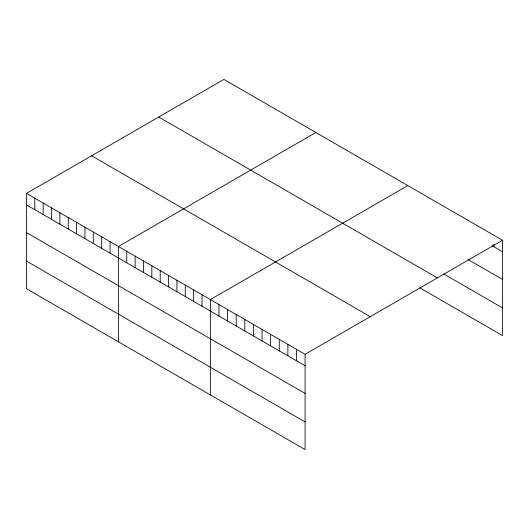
<?xml version="1.0" encoding="UTF-8"?>
<svg xmlns="http://www.w3.org/2000/svg" width="529" height="529" viewBox="0 0 529 529"><rect width="100%" height="100%" fill="white"/><g stroke="black" fill="none" stroke-linecap="round" stroke-linejoin="round"><path stroke-width="0.79" d="M26.45 193.402L305.094 354.278L305.094 449.597L26.45 288.722L26.45 193.402L223.906 79.403L502.55 240.278L502.55 335.598L419.735 287.783M315.859 132.495L118.403 246.494L118.403 341.807M407.813 185.58L210.357 299.579L210.357 394.899M305.094 354.278L502.55 240.278M491.95 245.635L502.55 251.751M468.099 259.534L502.55 279.424M443.586 273.883L502.55 307.931M158.746 117.028L437.39 277.897M91.61 155.784L370.254 316.659M26.45 204.882L305.094 365.751M26.45 232.548L305.094 393.424M26.45 261.055L305.094 421.93M493.941 244.325L493.941 246.779M296.485 349.305L296.485 360.778M287.869 344.333L287.869 355.805M279.259 339.36L279.259 350.833M270.643 334.388L270.643 345.86M262.034 329.415L262.034 340.888M253.417 324.442L253.417 335.922M244.808 319.47L244.808 330.949M236.192 314.497L236.192 325.976M227.582 309.525L227.582 321.004M218.966 304.552L218.966 316.031M201.999 294.752L201.999 306.231M193.64 289.932L193.64 301.404M185.276 285.105L185.276 296.577M176.917 280.277L176.917 291.75M168.559 275.45L168.559 286.923M160.201 270.623L160.201 282.096M151.843 265.796L151.843 277.275M143.478 260.969L143.478 272.448M135.12 256.148L135.12 267.621M126.762 251.321L126.762 262.794M110.045 241.667L110.045 253.14M101.687 236.84L101.687 248.313M93.322 232.013L93.322 243.485M84.964 227.186L84.964 238.665M76.606 222.365L76.606 233.838M68.248 217.538L68.248 229.011M59.889 212.711L59.889 224.184M51.531 207.884L51.531 219.356M43.166 203.057L43.166 214.529M34.808 198.23L34.808 209.702"/></g></svg>
